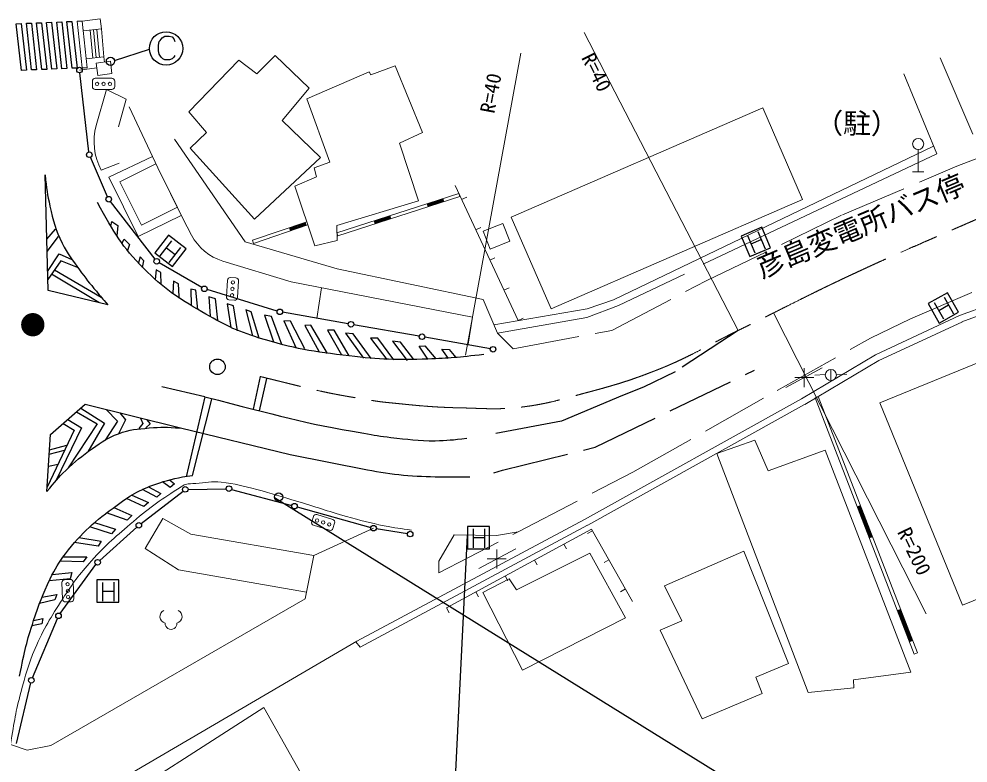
# Model space of a CAD drawing. Units: millimetres, scale not verified. Extents: x 40000 to 680000, y 20000 to 380000.
# Drawn here: x 445586 to 530848, y 247674 to 314491 of the extents above; entities that cross this region are included whole.
import ezdxf
from ezdxf.enums import TextEntityAlignment as Align

# ---------------------------------------------------------------- set-up
doc = ezdxf.new("R2010")
doc.units = ezdxf.units.MM
doc.header["$LTSCALE"] = 1000
doc.linetypes.add('CHAIN', pattern=[18.5, 12, -1.5, 3.5, -1.5])
doc.linetypes.add('DASHED', pattern=[7.5, 6, -1.5])
for name, color, linetype, lineweight in [('M-BMK', 2, 'CHAIN', 13), ('M-STR-HTXT', 7, 'Continuous', 13), ('M-STR-STRC', 7, 'Continuous', 25), ('M-WORK', 1, 'Continuous', 13)]:
    doc.layers.add(name, color=color, linetype=linetype, lineweight=lineweight)
doc.styles.add('ＭＳ ゴシック', font='')
doc.styles.get('ＭＳ ゴシック').set_extended_font_data('MS Gothic')

# ---------------------------------------------------------------- blocks, each defined once
blk = doc.blocks.new('plus')
at = {"color": 0, "linetype": 'Continuous', "lineweight": -2}
for p, q in [((-1.25, 0), (1.25, 0)), ((0, -1.25), (0, 1.25))]:
    blk.add_line(p, q, dxfattribs=at)

msp = doc.modelspace()

# ---------------------------------------------------------------- linework, layer by layer
at = {"layer": 'M-BMK'}
for radius in [1000, 950, 900, 850, 800, 750, 700, 650, 600, 550, 500, 450, 400, 350, 300, 250, 200, 150, 100, 50]:
    msp.add_circle((446826, 287034), radius, dxfattribs=at)
msp.add_open_spline([(558264, 305279), (547238, 302156), (543948, 301537), (535186, 297990), (533047, 297124), (531860, 296613), (529745, 295691), (526081, 294093), (524016, 293223), (520394, 291532), (516367, 289652), (514176, 288464), (510184, 286513), (507322, 285114), (505816, 284109), (502850, 282947), (500491, 282023), (499123, 281612), (496674, 280962), (494358, 280346), (493064, 279917), (490685, 279633), (488557, 279378), (487340, 279527), (485197, 279570), (482625, 279622), (481189, 279802), (478630, 280055), (477714, 280145), (477208, 280254), (476300, 280399), (472725, 280968), (471544, 281342), (467247, 282385)], degree=3, knots=[0, 0, 0, 0, 1, 1, 1, 2, 2, 2, 3, 3, 3, 4, 4, 4, 5, 5, 5, 6, 6, 6, 7, 7, 7, 8, 8, 8, 9, 9, 9, 10, 10, 10, 11, 11, 11, 11], dxfattribs=at)
at = {"layer": 'M-STR-HTXT'}
for p, q in [((496369, 313281), (510184, 286513)), ((490669, 311434), (485709, 284309)), ((513396, 288042), (527087, 261074))]:
    msp.add_line(p, q, dxfattribs=at)
at = {"layer": 'M-STR-STRC'}
for p, q in [((458442, 312795), (458675, 312953)), ((458675, 312953), (459093, 312957)), ((459093, 312957), (459336, 312879)), ((458111, 312134), (458189, 312461)), ((458111, 311638), (458111, 312134)), ((458189, 312461), (458270, 312562)), ((458270, 312562), (458442, 312795)), ((459336, 312879), (459501, 312714)), ((459501, 312714), (459589, 312461)), ((454168, 310773), (457311, 311782)), ((458182, 311321), (458111, 311638)), ((458351, 311068), (458182, 311321)), ((459579, 311223), (459505, 311071)), ((458509, 310906), (458351, 311068)), ((458685, 310821), (458509, 310906)), ((459096, 310821), (458685, 310821)), ((459339, 310899), (459096, 310821)), ((459505, 311071), (459339, 310899)), ((451871, 302546), (451051, 309653)), ((453552, 298534), (452000, 302069)), ((448195, 290099), (447930, 300497)), ((457808, 292930), (453805, 298107)), ((453835, 295878), (453933, 296314)), ((453933, 296314), (454475, 295943)), ((454475, 295943), (454368, 295026)), ((448077, 294713), (448878, 295630)), ((459019, 295073), (457791, 293495)), ((460597, 293845), (459019, 295073)), ((512311, 295786), (510472, 295001)), ((511721, 293452), (511054, 295015)), ((511961, 295414), (512631, 293846)), ((513097, 293947), (512311, 295786)), ((448106, 293597), (449128, 294963)), ((454836, 294335), (455049, 294711)), ((455049, 294711), (455522, 294247)), ((455522, 294247), (455336, 293696)), ((458269, 293230), (459313, 294571)), ((510472, 295001), (511258, 293162)), ((511362, 294294), (512274, 294683)), ((448152, 291803), (449201, 293389)), ((449201, 293389), (450337, 292878)), ((457791, 293495), (459369, 292267)), ((458831, 293952), (459614, 293344)), ((460102, 293971), (459055, 292626)), ((459369, 292267), (460597, 293845)), ((511258, 293162), (513097, 293947)), ((449337, 292774), (448170, 291096)), ((450848, 292170), (449337, 292774)), ((456462, 293121), (456309, 292589)), ((456791, 292783), (456462, 293121)), ((456694, 292181), (456791, 292783)), ((462024, 290387), (458177, 292607)), ((448771, 291960), (452964, 289511)), ((457910, 291970), (457832, 291094)), ((458332, 291735), (457910, 291970)), ((458357, 290644), (458332, 291735)), ((452766, 289020), (448499, 291569)), ((459474, 290938), (459396, 289890)), ((459927, 290719), (459474, 290938)), ((453559, 288833), (448195, 290099)), ((459974, 289562), (459927, 290719)), ((461475, 290125), (461022, 290219)), ((461022, 290219), (461053, 288749)), ((461647, 288389), (461475, 290125)), ((468781, 288266), (462480, 290189)), ((529012, 289907), (527266, 288932)), ((529988, 288161), (529012, 289907)), ((460006, 289390), (459974, 289562)), ((463227, 289374), (462632, 289546)), ((462632, 289546), (462773, 287795)), ((463446, 287435), (463227, 289374)), ((528703, 289500), (529535, 288012)), ((464868, 288733), (464290, 288921)), ((464290, 288921), (464618, 286794)), ((465228, 286497), (464868, 288733)), ((466448, 288201), (465979, 288358)), ((465979, 288358), (466573, 286028)), ((467171, 285842), (466448, 288201)), ((527266, 288932), (528242, 287186)), ((528672, 287523), (527843, 289007)), ((528226, 288322), (529091, 288806)), ((468261, 287764), (467636, 287904)), ((467636, 287904), (468449, 285496)), ((469200, 285262), (468261, 287764)), ((475161, 287116), (469266, 288150)), ((469966, 287357), (469387, 287388)), ((469387, 287388), (470497, 284918)), ((471264, 284855), (469966, 287357)), ((528242, 287186), (529988, 288161)), ((471795, 286982), (471264, 286966)), ((471264, 286966), (472561, 284590)), ((473312, 284449), (471795, 286982)), ((473891, 286560), (473296, 286560)), ((473296, 286560), (474547, 284324)), ((475251, 284230), (473891, 286560)), ((481547, 285996), (475653, 287030)), ((475595, 286216), (474923, 286263)), ((474923, 286263), (476533, 284042)), ((477221, 284011), (475595, 286216)), ((477815, 285840), (477174, 285840)), ((477174, 285840), (478628, 283917)), ((479254, 283886), (477815, 285840)), ((487934, 284876), (482040, 285910)), ((479864, 285481), (479129, 285559)), ((479129, 285559), (480458, 283808)), ((481068, 283902), (479864, 285481)), ((481537, 285121), (482037, 285152)), ((482318, 283948), (481537, 285121)), ((482037, 285152), (483022, 283980)), ((484179, 283995), (483585, 284840)), ((483585, 284840), (484226, 284824)), ((484226, 284824), (484820, 284089)), ((467247, 282385), (466632, 279444)), ((467819, 282214), (467168, 279303)), ((462294, 280561), (460612, 273381)), ((448424, 277168), (451536, 279889)), ((451536, 279889), (460104, 277762)), ((461187, 273502), (462907, 280351)), ((450766, 279216), (452595, 278138)), ((451141, 279544), (453283, 278184)), ((453427, 279419), (454424, 278372)), ((454657, 279114), (455144, 278482)), ((449561, 278163), (450531, 277559)), ((449976, 278526), (451188, 277762)), ((452595, 278138), (450019, 274175)), ((453283, 278184), (451783, 275628)), ((454424, 278372), (453328, 276678)), ((455144, 278482), (454522, 277246)), ((456707, 278153), (456363, 277700)), ((456504, 278656), (456707, 278153)), ((457364, 278138), (456989, 277762)), ((457031, 278525), (457364, 278138)), ((448096, 272055), (448424, 277168)), ((450531, 277559), (448120, 272437)), ((451188, 277762), (448936, 273071)), ((460104, 277762), (469939, 275386)), ((448310, 275395), (449684, 275760)), ((448337, 275814), (449898, 276215)), ((469939, 275386), (476900, 274014)), ((448242, 274339), (449095, 274507)), ((459174, 272411), (458486, 272912)), ((459111, 273115), (459565, 272740)), ((483386, 273380), (486082, 273380)), ((456550, 269174), (460325, 272094)), ((457970, 271536), (456672, 272224)), ((457212, 272472), (458330, 271864)), ((459565, 272740), (459174, 272411)), ((460772, 272251), (464196, 272311)), ((464688, 272250), (470099, 270801)), ((456797, 270707), (455241, 271435)), ((455715, 271735), (457219, 271067)), ((458330, 271864), (457970, 271536)), ((468556, 271522), (510141, 245707)), ((454095, 270617), (455718, 269909)), ((457219, 271067), (456797, 270707)), ((470581, 270670), (477200, 268835)), ((455312, 269472), (453450, 270131)), ((455718, 269909), (455312, 269472)), ((453889, 268268), (451950, 268889)), ((452374, 269264), (454264, 268674)), ((452836, 265869), (456166, 268854)), ((454264, 268674), (453889, 268268)), ((477688, 268728), (480486, 268272)), ((487866, 268915), (485866, 268915)), ((485866, 268915), (485866, 266915)), ((486406, 267000), (486406, 268700)), ((487397, 268710), (487397, 267006)), ((487866, 266915), (487866, 268915)), ((450975, 267918), (452982, 267595)), ((484425, 238505), (485866, 268140)), ((486406, 267915), (487397, 267915)), ((452700, 267142), (450572, 267464)), ((452982, 267595), (452700, 267142)), ((485866, 266915), (487866, 266915)), ((449561, 266188), (451668, 266188)), ((451668, 266188), (451356, 265735)), ((449281, 261090), (452502, 265500)), ((451356, 265735), (449291, 265809)), ((448574, 264605), (450341, 264777)), ((450341, 264777), (450185, 264214)), ((450185, 264214), (448308, 264027)), ((454566, 264113), (452566, 264113)), ((452566, 264113), (452566, 262113)), ((453107, 262198), (453107, 263897)), ((454098, 263908), (454098, 262203)), ((454566, 262113), (454566, 264113)), ((447636, 262573), (448996, 262807)), ((448996, 262807), (448793, 262322)), ((453107, 263113), (454098, 263113)), ((448793, 262322), (447417, 261994)), ((452566, 262113), (454566, 262113)), ((447636, 260180), (446729, 260008)), ((446792, 255335), (449036, 260657)), ((446901, 260462), (447714, 260649)), ((447714, 260649), (447636, 260180)), ((445354, 249413), (446637, 254861))]:
    msp.add_line(p, q, dxfattribs=at)
at = {"layer": 'M-STR-STRC', "linetype": 'DASHED'}
msp.add_line((462294, 280561), (458408, 281462), dxfattribs=at)
at = {"layer": 'M-STR-STRC'}
for points in [[(445807, 309877), (445338, 314067), (445788, 314085), (446258, 309895)], [(446717, 309914), (446248, 314104), (446699, 314122), (447168, 309932)], [(447627, 309951), (447158, 314141), (447609, 314159), (448078, 309969)], [(448538, 309988), (448069, 314178), (448519, 314196), (448988, 310006)], [(449448, 310025), (448979, 314215), (449430, 314233), (449899, 310043)], [(450358, 310062), (449889, 314252), (450340, 314271), (450809, 310080)]]:
    msp.add_lwpolyline(points, close=True, dxfattribs=at)
at = {"layer": 'M-STR-STRC', "linetype": 'DASHED'}
for points in [[(510184, 286513), (504542, 282809), (501698, 281430), (499795, 280667), (494313, 278369), (488042, 277193)], [(488258, 273746), (489033, 273962), (497349, 276030), (511655, 282967)]]:
    msp.add_lwpolyline(points, dxfattribs=at)
at = {"layer": 'M-STR-STRC'}
for centre, radius in [((458805, 311847), 1500), ((458805, 311847), 1500), ((453805, 310694), 371), ((451022, 309902), 250), ((451900, 302298), 250), ((453652, 298305), 250), ((457961, 292732), 250), ((462241, 290262), 250), ((469020, 288193), 250), ((475407, 287073), 250), ((481794, 285953), 250), ((488180, 284832), 250), ((463417, 283257), 697), ((460522, 272247), 250), ((464446, 272315), 250), ((468918, 271569), 365), ((470340, 270736), 250), ((456352, 269021), 250), ((477441, 268768), 250), ((480733, 268232), 250), ((452650, 265702), 250), ((449133, 260888), 250), ((446695, 255104), 250)]:
    msp.add_circle(centre, radius, dxfattribs=at)
msp.add_arc((483386, 306917), 33537, 258.84796, 270, dxfattribs=at)
for points, knots in [([(447930, 300497), (448064, 299183), (448122, 298768), (448367, 297683), (448669, 296347), (448866, 295585), (449462, 294352), (449944, 293355), (450371, 292881), (451010, 291976), (451566, 291187), (451928, 290781), (452542, 290037), (452934, 289562), (453062, 289409), (453559, 288833)], [0, 0, 0, 0, 1, 1, 1, 2, 2, 2, 3, 3, 3, 4, 4, 4, 5, 5, 5, 5]), ([(487342, 284365), (484993, 284077), (484286, 284022), (482318, 283948), (479558, 283845), (477995, 283905), (475251, 284230), (472055, 284608), (470245, 284888), (467171, 285842), (465056, 286499), (463925, 287075), (462011, 288188), (459815, 289464), (458600, 290286), (456804, 292081), (454800, 294085), (454212, 295208), (452629, 298015)], [0, 0, 0, 0, 1, 1, 1, 2, 2, 2, 3, 3, 3, 4, 4, 4, 5, 5, 5, 6, 6, 6, 6]), ([(462294, 280561), (469063, 278848), (470925, 278219), (476570, 277293), (477515, 277138), (478040, 277012), (478993, 276918), (480547, 276764), (481419, 276582), (482981, 276621), (484090, 276648), (484503, 276680), (485811, 276855)], [0, 0, 0, 0, 1, 1, 1, 2, 2, 2, 3, 3, 3, 4, 4, 4, 4]), ([(448096, 272055), (448836, 272972), (449078, 273253), (449784, 273947), (450651, 274799), (451195, 275222), (452192, 275917), (453052, 276516), (453541, 276878), (454522, 277246), (455551, 277633), (456195, 277661), (457290, 277762), (458384, 277863), (458809, 277839), (460104, 277762)], [0, 0, 0, 0, 1, 1, 1, 2, 2, 2, 3, 3, 3, 4, 4, 4, 5, 5, 5, 5]), ([(445624, 255476), (446128, 257836), (446257, 258557), (446901, 260462), (447406, 261955), (447698, 262796), (448387, 264214), (448834, 265136), (449137, 265634), (449757, 266450), (451268, 268438), (452392, 269360), (454401, 270844), (455733, 271827), (456583, 272290), (458154, 272814), (459306, 273198), (459798, 273305), (461187, 273502)], [0, 0, 0, 0, 1, 1, 1, 2, 2, 2, 3, 3, 3, 4, 4, 4, 5, 5, 5, 6, 6, 6, 6])]:
    msp.add_open_spline(points, degree=3, knots=knots, dxfattribs=at)
at = {"layer": 'M-WORK'}
for p, q in [((451979, 313502), (452210, 310984)), ((452278, 313530), (452509, 311012)), ((452576, 313557), (452808, 311039)), ((453216, 311080), (452985, 313603)), ((466947, 309571), (468604, 311213)), ((468604, 311213), (471653, 308273)), ((451629, 310921), (453216, 311080)), ((453216, 311080), (453267, 310628)), ((460833, 306147), (465352, 310791)), ((465352, 310791), (466947, 309571)), ((528337, 311005), (531292, 304145)), ((452575, 310115), (451022, 309902)), ((471450, 307319), (477032, 309759)), ((477032, 309759), (477204, 309462)), ((477204, 309462), (479393, 310275)), ((479393, 310275), (481832, 304286)), ((525094, 309567), (528035, 302367)), ((452183, 308914), (452183, 308414)), ((453933, 309164), (452433, 309164)), ((454183, 308414), (454183, 308914)), ((452433, 308164), (453933, 308164)), ((453438, 308148), (452531, 304927)), ((455220, 307303), (453438, 308148)), ((471653, 308273), (469245, 305365)), ((454517, 304817), (455220, 307303)), ((473514, 301644), (471450, 307319)), ((455486, 306604), (458073, 301119)), ((462444, 304286), (460833, 306147)), ((469245, 305365), (472685, 302066)), ((459551, 303692), (465919, 294474)), ((460958, 302879), (462444, 304286)), ((481832, 304286), (479768, 303348)), ((466743, 296515), (460958, 302879)), ((479768, 303348), (481488, 298157)), ((506671, 292958), (527733, 303059)), ((526372, 300768), (526372, 302768)), ((457592, 302139), (453657, 300283)), ((472685, 302066), (466743, 296515)), ((528035, 302367), (507049, 292474)), ((452969, 300924), (454595, 301534)), ((458073, 301119), (460294, 296565)), ((472091, 301112), (473514, 301644)), ((472310, 300330), (472091, 301112)), ((453657, 300283), (456284, 294951)), ((470355, 299486), (472310, 300330)), ((525872, 300768), (526872, 300768)), ((472169, 294107), (470355, 299486)), ((490426, 287406), (484769, 299534)), ((474154, 295297), (485091, 298821)), ((474246, 295012), (485183, 298535)), ((485091, 298821), (485183, 298535)), ((485353, 298281), (485806, 298492)), ((481488, 298157), (474139, 295936)), ((482245, 297904), (482337, 297618)), ((482263, 297847), (483691, 298307)), ((482282, 297790), (483709, 298250)), ((482300, 297733), (483728, 298193)), ((482318, 297675), (483746, 298135)), ((483765, 298078), (483673, 298364)), ((456284, 294951), (460163, 296835)), ((477504, 296313), (478932, 296773)), ((477523, 296256), (478950, 296716)), ((479006, 296545), (478914, 296830)), ((460294, 296565), (461092, 295064)), ((466565, 294617), (471438, 296277)), ((466661, 294333), (471534, 295993)), ((469897, 295689), (471317, 296172)), ((469917, 295632), (471337, 296115)), ((469936, 295575), (471356, 296059)), ((469955, 295518), (471375, 296002)), ((471395, 295945), (471298, 296229)), ((471438, 296277), (471534, 295993)), ((474139, 295936), (474171, 294607)), ((477486, 296370), (477578, 296085)), ((477541, 296199), (478969, 296659)), ((477559, 296142), (478987, 296602)), ((469878, 295746), (469975, 295462)), ((474154, 295297), (474246, 295012)), ((486621, 295562), (487074, 295773)), ((465919, 294474), (474186, 292047)), ((466565, 294617), (466661, 294333)), ((474171, 294607), (472169, 294107)), ((530092, 287852), (546627, 293938)), ((530299, 287289), (546834, 293375)), ((463902, 292751), (470028, 290889)), ((487889, 292843), (488343, 293055)), ((506671, 292958), (499002, 289267)), ((474186, 292047), (487274, 289303)), ((464312, 291034), (464217, 289537)), ((465076, 291237), (464577, 291268)), ((465215, 289474), (465310, 290971)), ((470028, 290889), (486329, 287723)), ((505382, 291566), (499448, 288751)), ((472336, 287581), (472771, 290356)), ((489158, 290124), (489611, 290336)), ((464451, 289272), (464950, 289240)), ((487274, 289303), (488576, 286277)), ((499002, 289267), (496632, 288458)), ((488249, 287036), (496632, 288458)), ((499448, 288751), (496610, 287672)), ((486329, 287723), (485930, 285284)), ((496610, 287672), (488576, 286277)), ((490426, 287406), (490879, 287617)), ((522528, 284333), (530092, 287852)), ((522781, 283789), (530345, 287308)), ((515878, 280393), (522528, 284333)), ((514478, 281388), (517744, 283160)), ((516184, 279877), (522834, 283817)), ((518027, 282576), (517093, 282519)), ((518523, 282019), (518523, 283019)), ((519022, 282546), (519959, 282608)), ((517385, 280588), (517105, 280480)), ((517385, 280588), (526299, 257566)), ((496388, 269557), (515878, 280393)), ((496679, 269033), (516170, 279869)), ((517105, 280480), (526020, 257458)), ((508276, 275480), (511682, 276655)), ((511682, 276655), (512902, 273919)), ((516494, 253998), (508276, 275480)), ((512902, 273919), (518015, 275779)), ((518015, 275779), (525720, 255828)), ((521176, 270797), (520897, 270689)), ((520953, 270710), (522036, 267913)), ((521008, 270732), (522092, 267934)), ((521064, 270754), (522148, 267956)), ((521120, 270775), (522204, 267978)), ((456926, 266939), (458521, 269628)), ((458521, 269628), (461023, 268237)), ((472035, 269817), (471886, 269340)), ((473780, 269533), (472348, 269981)), ((475947, 258616), (496388, 269557)), ((472050, 269027), (473481, 268579)), ((472062, 266313), (477441, 268768)), ((473794, 268743), (473944, 269220)), ((476231, 258087), (496671, 269028)), ((461023, 268237), (472062, 266313)), ((483317, 265786), (484677, 268155)), ((484677, 268155), (488500, 268108)), ((488500, 268108), (490423, 268436)), ((497108, 268524), (496673, 268277)), ((521980, 267891), (522260, 267999)), ((459913, 265016), (456926, 266939)), ((486895, 265156), (490220, 266896)), ((494540, 267333), (494778, 266894)), ((472062, 266313), (471421, 263014)), ((490283, 263228), (496866, 266527)), ((496866, 266527), (500087, 260710)), ((503589, 263576), (510704, 266687)), ((510704, 266687), (514722, 256614)), ((483293, 264754), (483317, 265786)), ((491903, 265902), (492142, 265463)), ((498588, 265915), (498154, 265668)), ((471421, 263014), (459913, 265016)), ((489267, 264471), (489505, 264031)), ((449445, 263878), (449507, 262379)), ((450185, 264158), (449685, 264138)), ((450506, 262420), (450445, 263919)), ((487249, 262993), (489626, 264228)), ((489626, 264228), (490283, 263228)), ((505137, 260445), (503589, 263576)), ((471421, 263014), (471296, 262404)), ((486630, 263040), (486868, 262600)), ((490814, 256019), (487249, 262993)), ((500069, 263305), (499634, 263059)), ((471296, 262404), (448444, 249254)), ((449767, 262140), (450266, 262160)), ((483993, 261609), (484232, 261169)), ((524787, 261471), (524507, 261363)), ((524563, 261385), (525647, 258587)), ((524619, 261406), (525702, 258609)), ((524675, 261428), (525758, 258631)), ((524731, 261450), (525814, 258652)), ((500087, 260710), (490814, 256019)), ((503183, 259616), (505137, 260445)), ((506951, 251641), (503183, 259616)), ((454909, 246302), (475947, 258616)), ((476231, 258087), (475857, 258563)), ((525591, 258566), (525870, 258674)), ((526299, 257566), (526020, 257458)), ((514722, 256614), (511798, 255394)), ((525720, 255828), (520560, 255140)), ((511798, 255394), (512346, 253909)), ((520560, 255140), (520575, 254420)), ((520575, 254420), (516494, 253998)), ((512346, 253909), (506951, 251641)), ((446309, 248832), (444832, 249325)), ((448444, 249254), (446309, 248832))]:
    msp.add_line(p, q, dxfattribs=at)
for points in [[(451268, 310099), (450799, 314289), (451250, 314308), (451719, 310117)], [(451250, 314308), (451349, 313420), (452985, 313603), (452886, 314491)], [(452523, 310537), (453805, 310694), (453941, 309585), (452658, 309429)], [(489818, 296688), (512404, 306504), (515975, 298287), (493389, 288471)], [(457884, 301496), (459831, 297603), (456594, 295985), (454648, 299878)], [(487285, 295422), (489044, 296125), (489679, 294536), (487920, 293833)], [(522932, 280024), (530356, 261835), (543622, 267249), (536199, 285438)], [(451742, 242467), (467574, 252652), (472901, 243193), (457495, 232652)]]:
    msp.add_lwpolyline(points, close=True, dxfattribs=at)
at = {"layer": 'M-WORK', "linetype": 'DASHED'}
for points in [[(488576, 286277), (489974, 284883), (498839, 286509), (507330, 290981), (519573, 296907), (529846, 301270), (540651, 305382), (551674, 308979), (556703, 310433)], [(483293, 264754), (490423, 268436), (500720, 273784), (513713, 281125), (522087, 285839), (525675, 287551), (536441, 292172), (549716, 296581), (559956, 299648)]]:
    msp.add_lwpolyline(points, dxfattribs=at)
at = {"layer": 'M-WORK'}
msp.add_lwpolyline([(483993, 261609), (497019, 268679), (500714, 262170)], dxfattribs=at)
for centre, radius in [((452608, 308664), 150), ((453183, 308664), 150), ((453758, 308664), 150), ((526372, 303268), 500), ((464800, 290828), 150), ((464764, 290254), 150), ((464727, 289680), 150), ((518523, 282519), 500), ((472366, 269452), 150), ((472915, 269280), 150), ((473464, 269108), 150), ((449952, 263724), 150), ((449976, 263149), 150), ((449999, 262574), 150)]:
    msp.add_circle(centre, radius, dxfattribs=at)
for centre, radius, start, end in [((452433, 308914), 250, 90, 180), ((453933, 308914), 250, 0, 90), ((452433, 308414), 250, 180, 270), ((453933, 308414), 250, 270, 0), ((457712, 303468), 5382, 164.27525, 208.20857), ((465281, 297290), 4744, 207.97947, 253.09666), ((464561, 291018), 250, 86.40179, 176.40179), ((465060, 290987), 250, 356.40179, 86.40179), ((464467, 289521), 250, 176.40179, 266.40179), ((464966, 289490), 250, 266.40179, 356.40179), ((472274, 269743), 250, 72.61536, 162.61536), ((473705, 269294), 250, 342.61536, 72.61536), ((472124, 269265), 250, 162.61536, 252.61536), ((473556, 268817), 250, 252.61536, 342.61536), ((449695, 263888), 250, 92.33877, 182.33877), ((450195, 263909), 250, 2.33877, 92.33877), ((449756, 262389), 250, 182.33877, 272.33877), ((450256, 262410), 250, 272.33877, 2.33877), ((458843, 260827), 599, 113.44836, 257.2818), ((459646, 260827), 599, 282.7182, 66.55164), ((459245, 260211), 534, 176.52859, 3.47141)]:
    msp.add_arc(centre, radius, start, end, dxfattribs=at)
msp.add_open_spline([(444832, 249325), (445184, 251545), (445276, 252212), (445759, 254016), (446175, 255575), (446402, 256460), (447030, 257946), (447810, 259791), (448443, 260741), (449522, 262429), (450419, 263832), (450988, 264584), (452097, 265827), (453439, 267332), (454327, 268050), (455860, 269361), (457432, 270706), (458402, 271360), (460144, 272477), (460291, 272572), (460374, 272633), (460540, 272686), (460887, 272797), (461105, 272745), (461468, 272769), (462363, 272829), (462869, 272990), (463761, 272894), (465022, 272759), (465712, 272552), (466941, 272238), (468350, 271877), (469122, 271612), (470516, 271195), (472271, 270671), (473234, 270310), (474998, 269819), (476320, 269452), (477064, 269253), (478407, 268975), (479348, 268780), (479887, 268740), (480836, 268589), (480836, 268589), (480836, 268589), (480836, 268589)], degree=3, knots=[0, 0, 0, 0, 1, 1, 1, 2, 2, 2, 3, 3, 3, 4, 4, 4, 5, 5, 5, 6, 6, 6, 7, 7, 7, 8, 8, 8, 9, 9, 9, 10, 10, 10, 11, 11, 11, 12, 12, 12, 13, 13, 13, 14, 14, 14, 15, 15, 15, 15], dxfattribs=at)

# ---------------------------------------------------------------- block references
at = {"layer": 'M-WORK', "xscale": 680, "yscale": 680}
for p in [(516134, 282286), (488506, 265999)]:
    msp.add_blockref('plus', p, dxfattribs=at)

# ---------------------------------------------------------------- texts
at = {"layer": 'M-STR-HTXT', "style": 'ＭＳ ゴシック'}
for s, rotation, p in [('R=40', 296.565, (495722, 310842)), ('R=40', 79.38, (488677, 305870)), ('R=200', 295.641, (524101, 268257))]:
    msp.add_text(s, height=1320, rotation=rotation, dxfattribs=at).set_placement(p, align=Align.BOTTOM_LEFT)
at = {"layer": 'M-WORK', "style": 'ＭＳ ゴシック'}
for s, rotation, p in [('（駐）', 359.519, (517112, 303685)), ('彦島変電所バス停', 22.893, (512539, 290686))]:
    msp.add_text(s, height=1833, rotation=rotation, dxfattribs=at).set_placement(p, align=Align.BOTTOM_LEFT)

doc.saveas('drawing.dxf')
